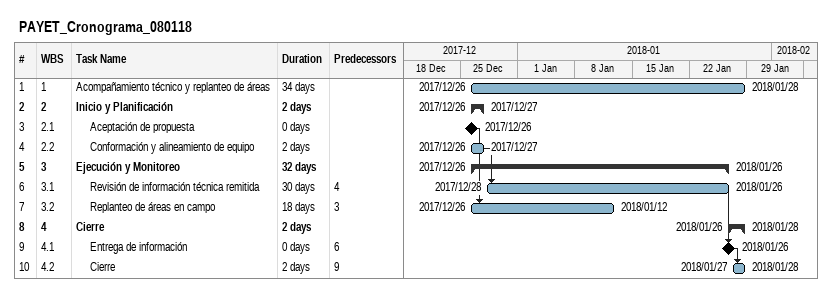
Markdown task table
PAYET_Cronograma_080118

| ID | WBS | Task | Duration | Start | Finish | Predecessors |
|---|---|---|---|---|---|---|
| 1 | 1 | Acompañamiento técnico y replanteo de áreas | 34d | 2017-12-26 | 2018-01-28 |  |
| 2 | 2 | **Inicio y Planificación** | 2d | 2017-12-26 | 2017-12-27 |  |
| 3 | 2.1 | Aceptación de propuesta | 0d | 2017-12-26 | 2017-12-26 |  |
| 4 | 2.2 | Conformación y alineamiento de equipo | 2d | 2017-12-26 | 2017-12-27 |  |
| 5 | 3 | **Ejecución y Monitoreo** | 32d | 2017-12-26 | 2018-01-26 |  |
| 6 | 3.1 | Revisión de información técnica remitida | 30d | 2017-12-28 | 2018-01-26 | 4 |
| 7 | 3.2 | Replanteo de áreas en campo | 18d | 2017-12-26 | 2018-01-12 | 3 |
| 8 | 4 | **Cierre** | 2d | 2018-01-26 | 2018-01-28 |  |
| 9 | 4.1 | Entrega de información | 0d | 2018-01-26 | 2018-01-26 | 6 |
| 10 | 4.2 | Cierre | 2d | 2018-01-27 | 2018-01-28 | 9 |
